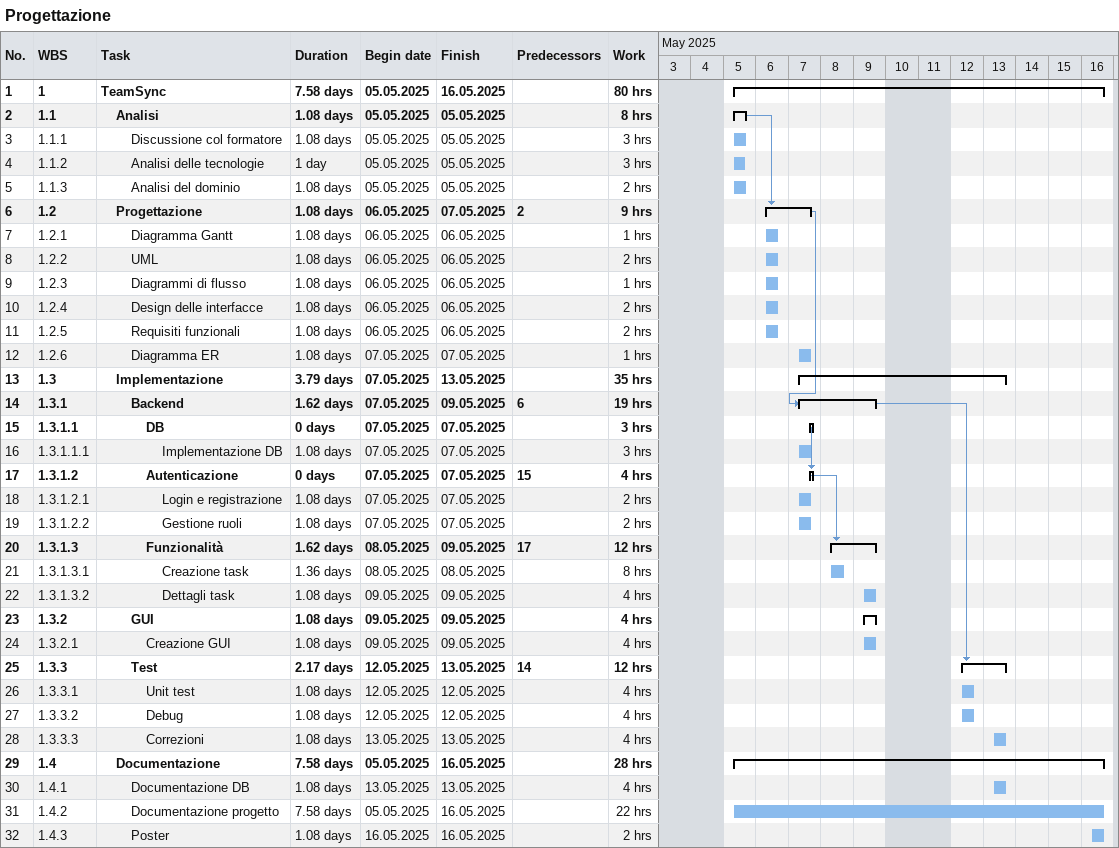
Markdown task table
Progettazione

| ID | WBS | Task | Duration | Start | Finish | Predecessors | Work (h) |
|---|---|---|---|---|---|---|---|
| 1 | 1 | **TeamSync** | 7.58d | 2025-05-05 | 2025-05-16 |  | 80 |
| 2 | 1.1 | **Analisi** | 1.08d | 2025-05-05 | 2025-05-05 |  | 8 |
| 3 | 1.1.1 | Discussione col formatore | 1.08d | 2025-05-05 | 2025-05-05 |  | 3 |
| 4 | 1.1.2 | Analisi delle tecnologie | 1d | 2025-05-05 | 2025-05-05 |  | 3 |
| 5 | 1.1.3 | Analisi del dominio | 1.08d | 2025-05-05 | 2025-05-05 |  | 2 |
| 6 | 1.2 | **Progettazione** | 1.08d | 2025-05-06 | 2025-05-07 | 2 | 9 |
| 7 | 1.2.1 | Diagramma Gantt | 1.08d | 2025-05-06 | 2025-05-06 |  | 1 |
| 8 | 1.2.2 | UML | 1.08d | 2025-05-06 | 2025-05-06 |  | 2 |
| 9 | 1.2.3 | Diagrammi di flusso | 1.08d | 2025-05-06 | 2025-05-06 |  | 1 |
| 10 | 1.2.4 | Design delle interfacce | 1.08d | 2025-05-06 | 2025-05-06 |  | 2 |
| 11 | 1.2.5 | Requisiti funzionali | 1.08d | 2025-05-06 | 2025-05-06 |  | 2 |
| 12 | 1.2.6 | Diagramma ER | 1.08d | 2025-05-07 | 2025-05-07 |  | 1 |
| 13 | 1.3 | **Implementazione** | 3.79d | 2025-05-07 | 2025-05-13 |  | 35 |
| 14 | 1.3.1 | **Backend** | 1.62d | 2025-05-07 | 2025-05-09 | 6 | 19 |
| 15 | 1.3.1.1 | **DB** | 0d | 2025-05-07 | 2025-05-07 |  | 3 |
| 16 | 1.3.1.1.1 | Implementazione DB | 1.08d | 2025-05-07 | 2025-05-07 |  | 3 |
| 17 | 1.3.1.2 | **Autenticazione** | 0d | 2025-05-07 | 2025-05-07 | 15 | 4 |
| 18 | 1.3.1.2.1 | Login e registrazione | 1.08d | 2025-05-07 | 2025-05-07 |  | 2 |
| 19 | 1.3.1.2.2 | Gestione ruoli | 1.08d | 2025-05-07 | 2025-05-07 |  | 2 |
| 20 | 1.3.1.3 | **Funzionalità** | 1.62d | 2025-05-08 | 2025-05-09 | 17 | 12 |
| 21 | 1.3.1.3.1 | Creazione task | 1.36d | 2025-05-08 | 2025-05-08 |  | 8 |
| 22 | 1.3.1.3.2 | Dettagli task | 1.08d | 2025-05-09 | 2025-05-09 |  | 4 |
| 23 | 1.3.2 | **GUI** | 1.08d | 2025-05-09 | 2025-05-09 |  | 4 |
| 24 | 1.3.2.1 | Creazione GUI | 1.08d | 2025-05-09 | 2025-05-09 |  | 4 |
| 25 | 1.3.3 | **Test** | 2.17d | 2025-05-12 | 2025-05-13 | 14 | 12 |
| 26 | 1.3.3.1 | Unit test | 1.08d | 2025-05-12 | 2025-05-12 |  | 4 |
| 27 | 1.3.3.2 | Debug | 1.08d | 2025-05-12 | 2025-05-12 |  | 4 |
| 28 | 1.3.3.3 | Correzioni | 1.08d | 2025-05-13 | 2025-05-13 |  | 4 |
| 29 | 1.4 | **Documentazione** | 7.58d | 2025-05-05 | 2025-05-16 |  | 28 |
| 30 | 1.4.1 | Documentazione DB | 1.08d | 2025-05-13 | 2025-05-13 |  | 4 |
| 31 | 1.4.2 | Documentazione progetto | 7.58d | 2025-05-05 | 2025-05-16 |  | 22 |
| 32 | 1.4.3 | Poster | 1.08d | 2025-05-16 | 2025-05-16 |  | 2 |
